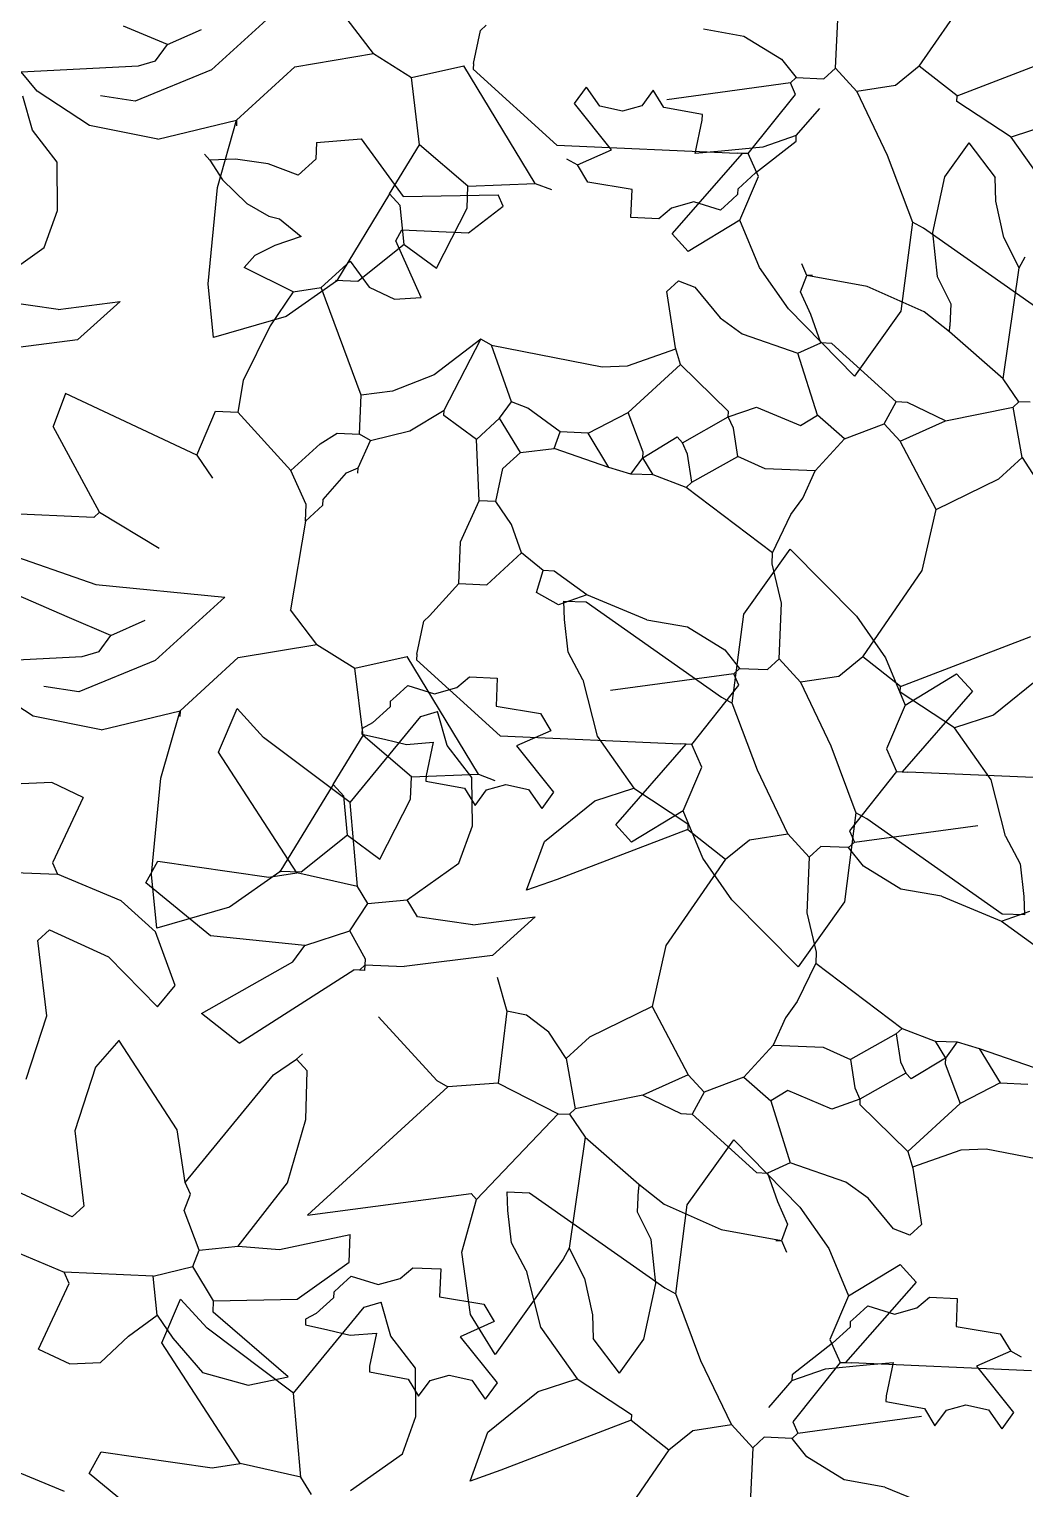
# Model space of a CAD drawing. Header units: inches. Extents: x 2013 to 15569, y -2551 to 2524.
# Drawn here: x 12823.9 to 12880.9, y 1280.2 to 1363.7 of the extents above; entities that cross this region are included whole.
import ezdxf

# ---------------------------------------------------------------- set-up
doc = ezdxf.new("R2010")
doc.units = ezdxf.units.IN
doc.header["$MEASUREMENT"] = 0
doc.layers.add('VERDE_siepe', color=96, linetype='Continuous')

msp = doc.modelspace()

# ---------------------------------------------------------------- linework, layer by layer
at = {"layer": 'VERDE_siepe'}
for p, q in [((12874.845, 1361.607), (12878.254, 1366.565)), ((12838.322, 1365.034), (12834.332, 1361.399)), ((12870.052, 1361.496), (12870.191, 1364.682)), ((12831.806, 1362.844), (12829.299, 1363.911)), ((12831.806, 1362.844), (12833.759, 1363.717)), ((12843.595, 1362.33), (12842.085, 1364.311)), ((12849.316, 1361.762), (12849.718, 1363.66)), ((12849.718, 1363.66), (12850.05, 1363.964)), ((12862.489, 1363.741), (12864.806, 1363.334)), ((12831.128, 1361.916), (12831.806, 1362.844)), ((12864.806, 1363.334), (12866.947, 1362.013)), ((12877.007, 1359.916), (12884.473, 1362.782)), ((12830.158, 1361.64), (12831.128, 1361.916)), ((12839.092, 1361.569), (12843.595, 1362.33)), ((12843.595, 1362.33), (12845.769, 1360.959)), ((12866.947, 1362.013), (12867.795, 1360.956)), ((12823.439, 1361.294), (12830.158, 1361.64)), ((12824.358, 1360.184), (12823.439, 1361.294)), ((12834.332, 1361.399), (12829.968, 1359.616)), ((12835.768, 1358.522), (12839.092, 1361.569)), ((12845.769, 1360.959), (12848.768, 1361.638)), ((12852.847, 1354.905), (12848.768, 1361.638)), ((12849.316, 1361.762), (12849.302, 1361.443)), ((12849.302, 1361.443), (12854.092, 1357.084)), ((12869.388, 1360.887), (12870.052, 1361.496)), ((12871.272, 1360.166), (12870.052, 1361.496)), ((12874.845, 1361.607), (12873.477, 1360.499)), ((12877.007, 1359.916), (12874.845, 1361.607)), ((12827.35, 1358.211), (12824.358, 1360.184)), ((12846.24, 1357.108), (12845.769, 1360.959)), ((12855.115, 1359.476), (12855.793, 1360.404)), ((12856.554, 1359.328), (12855.793, 1360.404)), ((12859.616, 1360.237), (12858.954, 1359.338)), ((12860.212, 1359.254), (12859.616, 1360.237)), ((12867.463, 1360.651), (12860.397, 1359.682)), ((12867.463, 1360.651), (12867.795, 1360.956)), ((12867.753, 1360), (12867.463, 1360.651)), ((12867.795, 1360.956), (12869.388, 1360.887)), ((12873.477, 1360.499), (12871.272, 1360.166)), ((12824.084, 1357.956), (12823.531, 1359.895)), ((12829.968, 1359.616), (12827.968, 1359.907)), ((12857.233, 1356.83), (12855.115, 1359.476)), ((12858.954, 1359.338), (12857.85, 1359.043)), ((12865.051, 1356.607), (12867.753, 1360)), ((12871.272, 1360.166), (12873.011, 1356.527)), ((12876.993, 1359.598), (12877.007, 1359.916)), ((12880.095, 1357.547), (12876.993, 1359.598)), ((12831.251, 1357.442), (12835.768, 1358.522)), ((12834.671, 1354.667), (12835.768, 1358.522)), ((12835.768, 1358.522), (12835.754, 1358.203)), ((12857.85, 1359.043), (12856.554, 1359.328)), ((12862.428, 1358.838), (12860.212, 1359.254)), ((12862.013, 1356.621), (12862.414, 1358.519)), ((12862.414, 1358.519), (12862.428, 1358.838)), ((12867.803, 1357.646), (12869.147, 1359.183)), ((12825.496, 1356.125), (12824.084, 1357.956)), ((12831.251, 1357.442), (12827.35, 1358.211)), ((12882.322, 1358.271), (12880.095, 1357.547)), ((12840.333, 1357.248), (12840.291, 1356.292)), ((12840.333, 1357.248), (12842.896, 1357.455)), ((12842.896, 1357.455), (12845.306, 1354.158)), ((12844.522, 1354.31), (12846.24, 1357.108)), ((12849.01, 1354.752), (12846.24, 1357.108)), ((12854.092, 1357.084), (12864.415, 1356.634)), ((12855.28, 1355.957), (12857.233, 1356.83)), ((12865.886, 1356.979), (12863.53, 1356.739)), ((12865.476, 1355.513), (12867.789, 1357.327)), ((12867.803, 1357.646), (12865.886, 1356.979)), ((12867.789, 1357.327), (12867.803, 1357.646)), ((12877.68, 1357.215), (12876.281, 1355.269)), ((12877.68, 1357.215), (12879.19, 1355.235)), ((12882.2, 1354.582), (12880.095, 1357.547)), ((12825.522, 1353.36), (12825.496, 1356.125)), ((12834.224, 1356.237), (12833.92, 1356.57)), ((12835.706, 1356.294), (12834.224, 1356.237)), ((12834.224, 1356.237), (12834.95, 1355.099)), ((12837.571, 1356.029), (12835.706, 1356.294)), ((12839.294, 1355.378), (12837.571, 1356.029)), ((12840.291, 1356.292), (12839.294, 1355.378)), ((12854.656, 1356.304), (12855.28, 1355.957)), ((12860.701, 1352.008), (12864.733, 1356.621)), ((12863.53, 1356.739), (12862.013, 1356.621)), ((12864.733, 1356.621), (12864.415, 1356.634)), ((12865.051, 1356.607), (12864.733, 1356.621)), ((12865.633, 1355.305), (12865.051, 1356.607)), ((12873.011, 1356.527), (12874.457, 1352.685)), ((12855.876, 1354.974), (12855.28, 1355.957)), ((12864.478, 1354.599), (12865.476, 1355.513)), ((12864.566, 1352.797), (12865.633, 1355.305)), ((12876.281, 1355.269), (12875.597, 1352.099)), ((12879.22, 1353.884), (12879.19, 1355.235)), ((12834.138, 1349.162), (12834.671, 1354.667)), ((12834.95, 1355.099), (12836.357, 1353.748)), ((12848.955, 1353.478), (12849.01, 1354.752)), ((12849.01, 1354.752), (12852.847, 1354.905)), ((12852.847, 1354.905), (12853.789, 1354.544)), ((12858.41, 1354.544), (12855.876, 1354.974)), ((12858.341, 1352.951), (12858.41, 1354.544)), ((12864.464, 1354.28), (12864.478, 1354.599)), ((12836.357, 1353.748), (12837.615, 1353.017)), ((12844.522, 1354.31), (12841.474, 1349.302)), ((12845.131, 1353.645), (12844.522, 1354.31)), ((12845.353, 1351.401), (12845.131, 1353.645)), ((12845.306, 1354.158), (12850.736, 1354.24)), ((12849.046, 1352.08), (12851.027, 1353.59)), ((12851.027, 1353.59), (12850.736, 1354.24)), ((12860.662, 1353.493), (12859.934, 1352.881)), ((12861.931, 1353.838), (12860.662, 1353.493)), ((12863.467, 1353.366), (12861.931, 1353.838)), ((12864.131, 1353.976), (12863.467, 1353.366)), ((12864.131, 1353.976), (12864.464, 1354.28)), ((12879.675, 1351.807), (12879.22, 1353.884)), ((12824.748, 1351.224), (12825.522, 1353.36)), ((12837.615, 1353.017), (12838.227, 1352.87)), ((12838.227, 1352.87), (12839.46, 1351.859)), ((12847.209, 1350.042), (12848.955, 1353.478)), ((12859.934, 1352.881), (12858.341, 1352.951)), ((12864.566, 1352.797), (12861.615, 1351.011)), ((12865.694, 1350.089), (12864.566, 1352.797)), ((12874.457, 1352.685), (12873.794, 1347.586)), ((12875.08, 1352.339), (12874.457, 1352.685)), ((12839.46, 1351.859), (12837.953, 1351.344)), ((12844.876, 1351.623), (12845.223, 1352.246)), ((12845.223, 1352.246), (12849.046, 1352.08)), ((12861.615, 1351.011), (12860.701, 1352.008)), ((12882.822, 1346.895), (12875.08, 1352.339)), ((12875.597, 1352.099), (12875.869, 1349.574)), ((12821.784, 1349.119), (12824.748, 1351.224)), ((12837.953, 1351.344), (12836.814, 1350.779)), ((12845.353, 1351.401), (12842.706, 1349.281)), ((12846.33, 1348.367), (12844.876, 1351.623)), ((12845.353, 1351.401), (12847.209, 1350.042)), ((12880.561, 1350.067), (12879.675, 1351.807)), ((12836.814, 1350.779), (12836.19, 1350.086)), ((12840.609, 1348.936), (12842.272, 1350.46)), ((12842.272, 1350.46), (12843.36, 1348.958)), ((12868.412, 1349.639), (12868.121, 1350.29)), ((12880.561, 1350.067), (12880.907, 1350.69)), ((12839.002, 1348.687), (12836.19, 1350.086)), ((12842.706, 1349.281), (12841.432, 1349.337)), ((12860.391, 1348.712), (12861.056, 1349.322)), ((12861.056, 1349.322), (12861.997, 1348.961)), ((12867.35, 1347.714), (12865.694, 1350.089)), ((12868.052, 1348.697), (12868.412, 1349.639)), ((12868.73, 1349.625), (12868.412, 1349.639)), ((12871.864, 1349.006), (12868.412, 1349.639)), ((12875.869, 1349.574), (12876.64, 1348.004)), ((12879.645, 1343.723), (12880.561, 1350.067)), ((12834.443, 1346.077), (12834.138, 1349.162)), ((12839.002, 1348.687), (12837.694, 1346.748)), ((12841.474, 1349.302), (12838.6, 1347.278)), ((12839.002, 1348.687), (12840.609, 1348.936)), ((12842.895, 1342.771), (12840.609, 1348.936)), ((12843.36, 1348.958), (12844.797, 1348.281)), ((12860.889, 1345.499), (12860.391, 1348.712)), ((12861.997, 1348.961), (12863.442, 1347.202)), ((12868.633, 1347.395), (12868.052, 1348.697)), ((12875.126, 1347.55), (12871.864, 1349.006)), ((12825.551, 1347.677), (12822.379, 1348.135)), ((12825.551, 1347.677), (12829.106, 1348.136)), ((12829.106, 1348.136), (12826.665, 1345.939)), ((12844.797, 1348.281), (12846.33, 1348.367)), ((12871.139, 1343.863), (12867.35, 1347.714)), ((12876.64, 1348.004), (12876.585, 1346.729)), ((12838.6, 1347.278), (12834.443, 1346.077)), ((12863.442, 1347.202), (12864.711, 1346.29)), ((12869.201, 1345.774), (12868.633, 1347.395)), ((12873.794, 1347.586), (12871.139, 1343.863)), ((12876.571, 1346.41), (12875.126, 1347.55)), ((12837.694, 1346.748), (12836.15, 1343.621)), ((12849.738, 1345.985), (12847.07, 1343.944)), ((12847.646, 1341.926), (12849.738, 1345.985)), ((12850.361, 1345.638), (12849.738, 1345.985)), ((12864.711, 1346.29), (12867.899, 1345.193)), ((12876.571, 1346.41), (12876.585, 1346.729)), ((12879.645, 1343.723), (12876.571, 1346.41)), ((12826.665, 1345.939), (12821.617, 1345.296)), ((12850.361, 1345.638), (12856.692, 1344.404)), ((12851.497, 1342.396), (12850.361, 1345.638)), ((12858.142, 1344.463), (12860.91, 1345.427)), ((12861.166, 1344.529), (12860.889, 1345.499)), ((12867.899, 1345.193), (12869.201, 1345.774)), ((12869.02, 1341.632), (12867.899, 1345.193)), ((12869.838, 1345.746), (12869.201, 1345.774)), ((12873.523, 1342.394), (12869.838, 1345.746)), ((12856.692, 1344.404), (12858.142, 1344.463)), ((12858.174, 1341.786), (12861.166, 1344.529)), ((12863.923, 1341.855), (12861.166, 1344.529)), ((12836.15, 1343.621), (12835.829, 1341.803)), ((12847.07, 1343.944), (12844.684, 1343.004)), ((12880.545, 1342.406), (12879.645, 1343.723)), ((12825.98, 1342.87), (12825.26, 1340.986)), ((12833.488, 1339.351), (12825.98, 1342.87)), ((12842.797, 1340.542), (12842.895, 1342.771)), ((12844.684, 1343.004), (12842.895, 1342.771)), ((12833.488, 1339.351), (12834.555, 1341.859)), ((12834.555, 1341.859), (12835.829, 1341.803)), ((12838.877, 1338.477), (12835.829, 1341.803)), ((12845.679, 1340.735), (12847.646, 1341.926)), ((12847.632, 1341.607), (12847.646, 1341.926)), ((12850.818, 1341.468), (12851.497, 1342.396)), ((12852.439, 1342.036), (12851.497, 1342.396)), ((12854.295, 1340.678), (12852.439, 1342.036)), ((12855.887, 1340.609), (12858.174, 1341.786)), ((12859.032, 1339.514), (12858.174, 1341.786)), ((12863.909, 1341.536), (12865.529, 1342.103)), ((12863.909, 1341.536), (12863.923, 1341.855)), ((12865.529, 1342.103), (12868.036, 1341.037)), ((12872.829, 1341.147), (12873.523, 1342.394)), ((12874.159, 1342.366), (12873.523, 1342.394)), ((12876.348, 1341.313), (12874.159, 1342.366)), ((12876.348, 1341.313), (12880.213, 1342.102)), ((12880.213, 1342.102), (12880.545, 1342.406)), ((12880.725, 1339.207), (12880.213, 1342.102)), ((12881.183, 1342.379), (12880.545, 1342.406)), ((12827.919, 1336.082), (12825.26, 1340.986)), ((12849.488, 1340.25), (12847.632, 1341.607)), ((12849.488, 1340.25), (12850.818, 1341.468)), ((12852.009, 1339.501), (12850.818, 1341.468)), ((12861.29, 1340.054), (12863.909, 1341.536)), ((12864.199, 1340.885), (12863.909, 1341.536)), ((12868.036, 1341.037), (12869.02, 1341.632)), ((12870.558, 1340.289), (12869.02, 1341.632)), ((12870.558, 1340.289), (12872.829, 1341.147)), ((12873.744, 1340.15), (12872.829, 1341.147)), ((12873.744, 1340.15), (12876.348, 1341.313)), ((12840.539, 1340.001), (12841.522, 1340.597)), ((12841.522, 1340.597), (12842.797, 1340.542)), ((12842.714, 1338.63), (12843.42, 1340.195)), ((12843.42, 1340.195), (12842.797, 1340.542)), ((12843.42, 1340.195), (12845.679, 1340.735)), ((12849.654, 1336.731), (12849.488, 1340.25)), ((12853.934, 1339.736), (12854.295, 1340.678)), ((12855.887, 1340.609), (12854.295, 1340.678)), ((12857.079, 1338.641), (12855.887, 1340.609)), ((12859.019, 1339.196), (12860.986, 1340.386)), ((12860.986, 1340.386), (12861.29, 1340.054)), ((12864.448, 1339.278), (12864.199, 1340.885)), ((12868.881, 1338.447), (12870.558, 1340.289)), ((12875.807, 1336.229), (12873.744, 1340.15)), ((12833.488, 1339.351), (12834.388, 1338.035)), ((12838.877, 1338.477), (12840.539, 1340.001)), ((12851.011, 1338.587), (12852.009, 1339.501)), ((12852.009, 1339.501), (12853.934, 1339.736)), ((12857.079, 1338.641), (12853.934, 1339.736)), ((12859.019, 1339.196), (12859.032, 1339.514)), ((12861.581, 1339.403), (12861.29, 1340.054)), ((12861.83, 1337.796), (12861.581, 1339.403)), ((12839.749, 1336.524), (12838.877, 1338.477)), ((12842.063, 1338.338), (12842.714, 1338.63)), ((12842.7, 1338.311), (12842.714, 1338.63)), ((12850.609, 1336.689), (12851.011, 1338.587)), ((12858.339, 1338.267), (12857.079, 1338.641)), ((12858.339, 1338.267), (12859.019, 1339.196)), ((12859.613, 1338.212), (12859.019, 1339.196)), ((12861.83, 1337.796), (12864.448, 1339.278)), ((12866.014, 1338.572), (12864.448, 1339.278)), ((12868.881, 1338.447), (12866.014, 1338.572)), ((12868.174, 1336.881), (12868.881, 1338.447)), ((12879.395, 1337.988), (12880.725, 1339.207)), ((12880.725, 1339.207), (12881.714, 1337.704)), ((12840.719, 1336.802), (12842.063, 1338.338)), ((12859.613, 1338.212), (12858.339, 1338.267)), ((12861.497, 1337.491), (12859.613, 1338.212)), ((12861.497, 1337.491), (12861.83, 1337.796)), ((12875.807, 1336.229), (12879.395, 1337.988)), ((12840.705, 1336.482), (12840.719, 1336.802)), ((12866.443, 1333.765), (12861.497, 1337.491)), ((12867.496, 1335.953), (12868.174, 1336.881)), ((12827.586, 1335.778), (12822.489, 1336)), ((12827.919, 1336.082), (12827.586, 1335.778)), ((12827.919, 1336.082), (12831.34, 1334.018)), ((12839.708, 1335.568), (12839.749, 1336.524)), ((12839.708, 1335.568), (12840.705, 1336.482)), ((12848.588, 1334.387), (12849.654, 1336.731)), ((12850.609, 1336.689), (12849.654, 1336.731)), ((12851.51, 1335.373), (12850.609, 1336.689)), ((12866.443, 1333.765), (12867.496, 1335.953)), ((12875.017, 1332.752), (12875.807, 1336.229)), ((12839.708, 1335.568), (12838.848, 1330.499)), ((12852.078, 1333.752), (12851.51, 1335.373)), ((12848.489, 1331.993), (12848.588, 1334.387)), ((12822.34, 1333.818), (12827.714, 1331.951)), ((12850.083, 1331.924), (12852.078, 1333.752)), ((12853.31, 1332.741), (12852.078, 1333.752)), ((12864.801, 1330.251), (12867.456, 1333.974)), ((12866.415, 1333.127), (12866.443, 1333.765)), ((12867.456, 1333.974), (12871.245, 1330.123)), ((12852.936, 1331.481), (12853.31, 1332.741)), ((12853.948, 1332.713), (12853.31, 1332.741)), ((12855.804, 1331.356), (12853.948, 1332.713)), ((12866.954, 1330.87), (12866.415, 1333.127)), ((12871.609, 1327.794), (12875.017, 1332.752)), ((12826.062, 1330.098), (12821.989, 1331.872)), ((12827.714, 1331.951), (12835.085, 1331.222)), ((12846.813, 1330.151), (12848.489, 1331.993)), ((12848.489, 1331.993), (12850.083, 1331.924)), ((12835.085, 1331.222), (12831.095, 1327.586)), ((12854.183, 1330.788), (12852.936, 1331.481)), ((12855.804, 1331.356), (12854.183, 1330.788)), ((12854.498, 1330.998), (12855.773, 1330.942)), ((12854.527, 1329.931), (12854.498, 1330.998)), ((12855.773, 1330.942), (12863.515, 1325.498)), ((12859.252, 1329.928), (12855.804, 1331.356)), ((12828.569, 1329.031), (12826.062, 1330.098)), ((12840.358, 1328.517), (12838.848, 1330.499)), ((12846.481, 1329.847), (12846.813, 1330.151)), ((12864.139, 1325.152), (12864.801, 1330.251)), ((12866.815, 1327.683), (12866.954, 1330.87)), ((12871.245, 1330.123), (12872.901, 1327.748)), ((12828.569, 1329.031), (12830.522, 1329.904)), ((12846.079, 1327.949), (12846.481, 1329.847)), ((12854.739, 1328.079), (12854.527, 1329.931)), ((12859.252, 1329.928), (12861.569, 1329.522)), ((12861.569, 1329.522), (12863.71, 1328.2)), ((12827.891, 1328.103), (12828.569, 1329.031)), ((12835.855, 1327.756), (12840.358, 1328.517)), ((12840.358, 1328.517), (12842.532, 1327.146)), ((12873.77, 1326.103), (12881.236, 1328.969)), ((12820.202, 1327.481), (12826.921, 1327.827)), ((12831.095, 1327.586), (12826.731, 1325.803)), ((12826.921, 1327.827), (12827.891, 1328.103)), ((12832.531, 1324.709), (12835.855, 1327.756)), ((12842.532, 1327.146), (12845.531, 1327.825)), ((12849.611, 1321.092), (12845.531, 1327.825)), ((12846.079, 1327.949), (12846.065, 1327.63)), ((12846.065, 1327.63), (12850.855, 1323.272)), ((12855.578, 1326.483), (12854.739, 1328.079)), ((12863.71, 1328.2), (12864.558, 1327.143)), ((12866.151, 1327.074), (12866.815, 1327.683)), ((12868.035, 1326.353), (12866.815, 1327.683)), ((12871.609, 1327.794), (12870.24, 1326.686)), ((12873.77, 1326.103), (12871.609, 1327.794)), ((12872.901, 1327.748), (12874.029, 1325.039)), ((12843.003, 1323.295), (12842.532, 1327.146)), ((12864.226, 1326.838), (12857.16, 1325.87)), ((12864.226, 1326.838), (12864.558, 1327.143)), ((12864.516, 1326.188), (12864.226, 1326.838)), ((12864.558, 1327.143), (12866.151, 1327.074)), ((12874.029, 1325.039), (12876.98, 1326.826)), ((12876.98, 1326.826), (12877.894, 1325.829)), ((12881.972, 1326.789), (12879.085, 1324.458)), ((12824.113, 1324.398), (12821.121, 1326.371)), ((12826.731, 1325.803), (12824.731, 1326.095)), ((12844.897, 1325.555), (12845.562, 1326.165)), ((12845.562, 1326.165), (12847.097, 1325.694)), ((12847.097, 1325.694), (12848.366, 1326.038)), ((12848.366, 1326.038), (12849.094, 1326.65)), ((12849.094, 1326.65), (12850.688, 1326.58)), ((12850.688, 1326.58), (12850.618, 1324.987)), ((12855.578, 1326.483), (12856.395, 1323.254)), ((12861.814, 1322.794), (12864.516, 1326.188)), ((12870.24, 1326.686), (12868.035, 1326.353)), ((12868.035, 1326.353), (12869.774, 1322.714)), ((12873.756, 1325.785), (12873.77, 1326.103)), ((12844.564, 1325.251), (12844.55, 1324.933)), ((12844.897, 1325.555), (12844.564, 1325.251)), ((12863.515, 1325.498), (12864.139, 1325.152)), ((12865.584, 1321.31), (12864.139, 1325.152)), ((12876.858, 1323.734), (12873.756, 1325.785)), ((12877.894, 1325.829), (12873.862, 1321.216)), ((12828.014, 1323.629), (12824.113, 1324.398)), ((12828.014, 1323.629), (12832.531, 1324.709)), ((12831.434, 1320.854), (12832.531, 1324.709)), ((12832.531, 1324.709), (12832.517, 1324.39)), ((12834.721, 1322.347), (12835.788, 1324.854)), ((12837.311, 1323.192), (12835.788, 1324.854)), ((12842.257, 1319.464), (12846.302, 1324.396)), ((12844.55, 1324.933), (12843.553, 1324.019)), ((12846.302, 1324.396), (12847.272, 1324.673)), ((12847.825, 1322.733), (12847.272, 1324.673)), ((12850.618, 1324.987), (12853.153, 1324.558)), ((12853.153, 1324.558), (12853.748, 1323.574)), ((12874.029, 1325.039), (12872.962, 1322.532)), ((12879.085, 1324.458), (12876.858, 1323.734)), ((12842.951, 1323.7), (12842.937, 1323.38)), ((12843.553, 1324.019), (12842.951, 1323.7)), ((12853.748, 1323.574), (12851.795, 1322.702)), ((12878.963, 1320.77), (12876.858, 1323.734)), ((12842.257, 1319.464), (12837.311, 1323.192)), ((12841.285, 1320.497), (12843.003, 1323.295)), ((12842.937, 1323.38), (12844.233, 1323.097)), ((12845.773, 1320.939), (12843.003, 1323.295)), ((12844.233, 1323.097), (12845.498, 1322.793)), ((12845.498, 1322.793), (12847.016, 1322.91)), ((12847.016, 1322.91), (12846.614, 1321.012)), ((12849.237, 1320.902), (12847.825, 1322.733)), ((12850.855, 1323.272), (12861.178, 1322.822)), ((12851.795, 1322.702), (12853.914, 1320.055)), ((12856.395, 1323.254), (12858.5, 1320.29)), ((12857.464, 1318.195), (12861.496, 1322.808)), ((12861.496, 1322.808), (12861.178, 1322.822)), ((12861.814, 1322.794), (12861.496, 1322.808)), ((12862.396, 1321.492), (12861.814, 1322.794)), ((12869.774, 1322.714), (12871.22, 1318.872)), ((12839.209, 1315.448), (12834.721, 1322.347)), ((12872.962, 1322.532), (12873.544, 1321.23)), ((12845.718, 1319.665), (12845.773, 1320.939)), ((12845.773, 1320.939), (12849.611, 1321.092)), ((12846.614, 1321.012), (12846.6, 1320.693)), ((12849.263, 1318.137), (12849.237, 1320.902)), ((12849.611, 1321.092), (12850.552, 1320.731)), ((12861.329, 1318.984), (12862.396, 1321.492)), ((12867.323, 1317.671), (12865.584, 1321.31)), ((12873.544, 1321.23), (12870.842, 1317.836)), ((12873.544, 1321.23), (12873.862, 1321.216)), ((12873.862, 1321.216), (12874.181, 1321.202)), ((12884.503, 1320.752), (12874.181, 1321.202)), ((12825.193, 1320.606), (12823.431, 1320.529)), ((12826.979, 1319.758), (12825.193, 1320.606)), ((12830.901, 1315.349), (12831.434, 1320.854)), ((12841.285, 1320.497), (12838.237, 1315.49)), ((12841.895, 1319.832), (12841.285, 1320.497)), ((12846.6, 1320.693), (12848.817, 1320.278)), ((12848.817, 1320.278), (12849.412, 1319.294)), ((12849.412, 1319.294), (12850.075, 1320.194)), ((12850.075, 1320.194), (12851.178, 1320.488)), ((12851.178, 1320.488), (12852.474, 1320.203)), ((12852.474, 1320.203), (12853.236, 1319.127)), ((12856.273, 1319.566), (12858.5, 1320.29)), ((12858.5, 1320.29), (12861.602, 1318.239)), ((12879.78, 1317.541), (12878.963, 1320.77)), ((12826.979, 1319.758), (12825.218, 1316.004)), ((12842.116, 1317.588), (12841.895, 1319.832)), ((12842.685, 1314.658), (12842.257, 1319.464)), ((12843.972, 1316.23), (12845.718, 1319.665)), ((12853.914, 1320.055), (12853.236, 1319.127)), ((12853.387, 1317.235), (12856.273, 1319.566)), ((12861.329, 1318.984), (12858.378, 1317.198)), ((12862.457, 1316.276), (12861.329, 1318.984)), ((12871.22, 1318.872), (12870.557, 1313.773)), ((12871.843, 1318.526), (12871.22, 1318.872)), ((12879.585, 1313.082), (12871.843, 1318.526)), ((12842.116, 1317.588), (12839.469, 1315.468)), ((12842.116, 1317.588), (12843.972, 1316.23)), ((12848.489, 1316.001), (12849.263, 1318.137)), ((12861.588, 1317.921), (12854.122, 1315.054)), ((12858.378, 1317.198), (12857.464, 1318.195)), ((12861.602, 1318.239), (12861.588, 1317.921)), ((12861.588, 1317.921), (12863.75, 1316.23)), ((12865.118, 1317.337), (12867.323, 1317.671)), ((12867.323, 1317.671), (12868.543, 1316.341)), ((12870.842, 1317.836), (12871.133, 1317.186)), ((12871.133, 1317.186), (12878.198, 1318.154)), ((12852.365, 1314.439), (12853.387, 1317.235)), ((12863.75, 1316.23), (12865.118, 1317.337)), ((12869.207, 1316.95), (12868.543, 1316.341)), ((12870.8, 1316.88), (12869.207, 1316.95)), ((12871.133, 1317.186), (12870.8, 1316.88)), ((12871.648, 1315.824), (12870.8, 1316.88)), ((12879.78, 1317.541), (12880.619, 1315.945)), ((12825.218, 1316.004), (12825.509, 1315.353)), ((12830.565, 1314.867), (12831.257, 1316.113)), ((12831.257, 1316.113), (12837.601, 1315.199)), ((12845.525, 1313.896), (12848.489, 1316.001)), ((12863.75, 1316.23), (12860.341, 1311.272)), ((12864.113, 1313.901), (12862.457, 1316.276)), ((12868.543, 1316.341), (12868.404, 1313.154)), ((12880.619, 1315.945), (12880.832, 1314.093)), ((12820.412, 1315.576), (12825.509, 1315.353)), ((12829.148, 1313.83), (12825.509, 1315.353)), ((12831.206, 1312.264), (12830.901, 1315.349)), ((12838.237, 1315.49), (12835.363, 1313.465)), ((12837.601, 1315.199), (12839.209, 1315.448)), ((12839.469, 1315.468), (12838.195, 1315.524)), ((12842.685, 1314.658), (12839.209, 1315.448)), ((12854.122, 1315.054), (12852.365, 1314.439)), ((12873.789, 1314.502), (12871.648, 1315.824)), ((12834.263, 1311.833), (12830.565, 1314.867)), ((12843.281, 1313.674), (12842.685, 1314.658)), ((12876.106, 1314.096), (12873.789, 1314.502)), ((12831.123, 1312.055), (12829.148, 1313.83)), ((12835.363, 1313.465), (12831.206, 1312.264)), ((12842.255, 1312.123), (12843.281, 1313.674)), ((12843.281, 1313.674), (12845.525, 1313.896)), ((12846.12, 1312.912), (12845.525, 1313.896)), ((12867.903, 1310.05), (12864.113, 1313.901)), ((12870.557, 1313.773), (12867.903, 1310.05)), ((12876.106, 1314.096), (12879.554, 1312.668)), ((12880.832, 1314.093), (12880.86, 1313.026)), ((12849.292, 1312.454), (12846.12, 1312.912)), ((12849.292, 1312.454), (12852.847, 1312.913)), ((12852.847, 1312.913), (12850.406, 1310.716)), ((12868.404, 1313.154), (12868.943, 1310.897)), ((12879.554, 1312.668), (12881.175, 1313.236)), ((12879.554, 1312.668), (12881.41, 1311.311)), ((12880.86, 1313.026), (12879.585, 1313.082)), ((12825.052, 1312.181), (12824.386, 1311.572)), ((12825.052, 1312.181), (12828.423, 1310.637)), ((12832.255, 1308.994), (12831.123, 1312.055)), ((12839.665, 1311.279), (12834.263, 1311.833)), ((12839.665, 1311.279), (12842.255, 1312.123)), ((12843.142, 1310.488), (12842.255, 1312.123)), ((12824.904, 1307.258), (12824.386, 1311.572)), ((12838.986, 1310.351), (12839.665, 1311.279)), ((12860.341, 1311.272), (12859.551, 1307.794)), ((12868.943, 1310.897), (12868.915, 1310.259)), ((12828.423, 1310.637), (12831.244, 1307.761)), ((12833.749, 1307.386), (12838.986, 1310.351)), ((12842.796, 1309.865), (12843.128, 1310.17)), ((12843.114, 1309.851), (12843.128, 1310.17)), ((12843.128, 1310.17), (12843.142, 1310.488)), ((12843.128, 1310.17), (12845.358, 1310.073)), ((12850.406, 1310.716), (12845.358, 1310.073)), ((12868.915, 1310.259), (12867.862, 1308.071)), ((12868.915, 1310.259), (12873.861, 1306.533)), ((12835.911, 1305.696), (12842.476, 1309.878)), ((12842.796, 1309.865), (12842.476, 1309.878)), ((12843.114, 1309.851), (12842.796, 1309.865)), ((12850.685, 1309.459), (12851.239, 1307.519)), ((12831.244, 1307.761), (12832.255, 1308.994)), ((12859.551, 1307.794), (12855.963, 1306.036)), ((12859.551, 1307.794), (12861.614, 1303.874)), ((12867.862, 1308.071), (12867.184, 1307.143)), ((12823.721, 1303.62), (12824.904, 1307.258)), ((12835.911, 1305.696), (12833.749, 1307.386)), ((12843.883, 1307.201), (12847.236, 1303.543)), ((12851.239, 1307.519), (12850.741, 1303.39)), ((12852.367, 1307.297), (12851.239, 1307.519)), ((12853.644, 1306.32), (12852.367, 1307.297)), ((12867.184, 1307.143), (12866.477, 1305.577)), ((12854.633, 1304.817), (12853.644, 1306.32)), ((12855.963, 1306.036), (12854.633, 1304.817)), ((12873.528, 1306.227), (12870.91, 1304.746)), ((12873.861, 1306.533), (12873.528, 1306.227)), ((12873.528, 1306.227), (12873.777, 1304.621)), ((12873.861, 1306.533), (12875.745, 1305.812)), ((12829.031, 1305.851), (12827.688, 1304.314)), ((12832.37, 1300.728), (12829.032, 1305.852)), ((12839.199, 1304.77), (12839.531, 1305.075)), ((12866.477, 1305.577), (12864.8, 1303.735)), ((12866.477, 1305.577), (12869.344, 1305.452)), ((12869.344, 1305.452), (12870.91, 1304.746)), ((12875.745, 1305.812), (12876.34, 1304.828)), ((12875.745, 1305.812), (12877.019, 1305.756)), ((12877.019, 1305.756), (12876.34, 1304.828)), ((12877.019, 1305.756), (12878.279, 1305.383)), ((12878.279, 1305.383), (12881.424, 1304.288)), ((12878.279, 1305.383), (12879.471, 1303.415)), ((12827.688, 1304.314), (12826.505, 1300.676)), ((12837.884, 1303.87), (12839.199, 1304.77)), ((12839.809, 1304.105), (12839.199, 1304.77)), ((12854.633, 1304.817), (12855.145, 1301.922)), ((12870.91, 1304.746), (12871.159, 1303.139)), ((12873.777, 1304.621), (12874.068, 1303.97)), ((12876.34, 1304.828), (12874.372, 1303.638)), ((12876.34, 1304.828), (12876.326, 1304.51)), ((12876.326, 1304.51), (12877.184, 1302.237)), ((12832.827, 1297.706), (12837.884, 1303.87)), ((12839.726, 1301.328), (12839.809, 1304.105)), ((12847.236, 1303.543), (12847.859, 1303.197)), ((12850.741, 1303.39), (12847.859, 1303.197)), ((12850.741, 1303.39), (12854.175, 1301.645)), ((12861.614, 1303.874), (12859.01, 1302.711)), ((12861.614, 1303.874), (12862.529, 1302.876)), ((12864.8, 1303.735), (12862.529, 1302.876)), ((12864.8, 1303.735), (12866.338, 1302.391)), ((12874.068, 1303.97), (12871.449, 1302.488)), ((12874.372, 1303.638), (12874.068, 1303.97)), ((12879.471, 1303.415), (12877.184, 1302.237)), ((12879.471, 1303.415), (12881.063, 1303.346)), ((12847.859, 1303.197), (12839.832, 1295.841)), ((12859.01, 1302.711), (12855.145, 1301.922)), ((12859.01, 1302.711), (12861.199, 1301.658)), ((12862.529, 1302.876), (12861.836, 1301.63)), ((12867.322, 1302.987), (12866.338, 1302.391)), ((12869.829, 1301.92), (12867.322, 1302.987)), ((12871.159, 1303.139), (12871.449, 1302.488)), ((12855.145, 1301.922), (12854.813, 1301.617)), ((12866.338, 1302.391), (12867.459, 1298.831)), ((12871.449, 1302.488), (12869.829, 1301.92)), ((12871.449, 1302.488), (12871.435, 1302.169)), ((12871.435, 1302.169), (12874.192, 1299.495)), ((12877.184, 1302.237), (12874.192, 1299.495)), ((12838.687, 1297.688), (12839.726, 1301.328)), ((12854.175, 1301.645), (12849.493, 1296.741)), ((12854.175, 1301.645), (12854.813, 1301.617)), ((12854.813, 1301.617), (12855.713, 1300.301)), ((12861.199, 1301.658), (12861.836, 1301.63)), ((12861.836, 1301.63), (12865.52, 1298.278)), ((12826.505, 1300.676), (12827.022, 1296.362)), ((12832.826, 1297.706), (12832.37, 1300.728)), ((12855.713, 1300.301), (12854.798, 1293.957)), ((12855.713, 1300.301), (12858.788, 1297.614)), ((12861.564, 1296.438), (12864.219, 1300.161)), ((12864.219, 1300.161), (12868.009, 1296.31)), ((12874.192, 1299.495), (12874.469, 1298.525)), ((12877.216, 1299.561), (12874.448, 1298.596)), ((12878.666, 1299.62), (12877.216, 1299.561)), ((12884.997, 1298.386), (12878.666, 1299.62)), ((12867.459, 1298.831), (12866.157, 1298.25)), ((12870.647, 1297.734), (12867.459, 1298.831)), ((12874.469, 1298.525), (12874.967, 1295.312)), ((12833.117, 1297.054), (12832.827, 1297.706)), ((12835.86, 1294.062), (12838.687, 1297.688)), ((12858.788, 1297.614), (12858.774, 1297.294)), ((12858.788, 1297.614), (12860.232, 1296.474)), ((12865.52, 1298.278), (12866.157, 1298.25)), ((12866.157, 1298.25), (12866.726, 1296.629)), ((12871.916, 1296.822), (12870.647, 1297.734)), ((12826.357, 1295.753), (12822.986, 1297.298)), ((12832.757, 1296.112), (12833.117, 1297.054)), ((12839.832, 1295.841), (12849.188, 1297.075)), ((12848.66, 1293.722), (12849.493, 1296.741)), ((12849.188, 1297.075), (12849.493, 1296.741)), ((12851.261, 1297.185), (12852.536, 1297.129)), ((12851.29, 1296.118), (12851.261, 1297.185)), ((12852.536, 1297.129), (12860.278, 1291.685)), ((12858.718, 1296.02), (12858.774, 1297.294)), ((12873.361, 1295.063), (12871.916, 1296.822)), ((12826.357, 1295.754), (12827.022, 1296.362)), ((12833.616, 1293.841), (12832.757, 1296.112)), ((12851.502, 1294.266), (12851.29, 1296.118)), ((12859.489, 1294.45), (12858.718, 1296.02)), ((12860.232, 1296.474), (12863.495, 1295.018)), ((12860.902, 1291.339), (12861.564, 1296.438)), ((12866.726, 1296.629), (12867.307, 1295.327)), ((12868.009, 1296.31), (12869.664, 1293.935)), ((12863.495, 1295.018), (12866.947, 1294.385)), ((12867.307, 1295.327), (12866.947, 1294.385)), ((12874.303, 1294.702), (12873.361, 1295.063)), ((12874.967, 1295.312), (12874.303, 1294.702)), ((12838.228, 1293.869), (12842.274, 1294.74)), ((12842.204, 1293.148), (12842.274, 1294.74)), ((12852.341, 1292.67), (12851.502, 1294.266)), ((12859.761, 1291.924), (12859.489, 1294.45)), ((12866.628, 1294.399), (12866.947, 1294.385)), ((12866.947, 1294.385), (12867.237, 1293.734)), ((12822.26, 1294.104), (12825.9, 1292.581)), ((12833.255, 1292.899), (12833.616, 1293.841)), ((12833.616, 1293.841), (12835.86, 1294.062)), ((12835.86, 1294.062), (12838.228, 1293.869)), ((12849.159, 1290.159), (12848.66, 1293.722)), ((12854.451, 1293.333), (12850.567, 1287.867)), ((12854.798, 1293.957), (12854.451, 1293.333)), ((12854.798, 1293.957), (12855.684, 1292.216)), ((12869.664, 1293.935), (12870.792, 1291.227)), ((12826.19, 1291.93), (12825.9, 1292.581)), ((12830.997, 1292.359), (12825.9, 1292.581)), ((12830.997, 1292.359), (12833.255, 1292.899)), ((12834.447, 1290.932), (12833.255, 1292.899)), ((12839.239, 1291.042), (12842.204, 1293.148)), ((12845.129, 1292.225), (12845.857, 1292.837)), ((12845.857, 1292.837), (12847.451, 1292.768)), ((12847.451, 1292.768), (12847.381, 1291.174)), ((12852.341, 1292.67), (12853.158, 1289.441)), ((12870.792, 1291.227), (12873.743, 1293.013)), ((12873.743, 1293.013), (12874.657, 1292.016)), ((12824.43, 1288.177), (12826.19, 1291.93)), ((12831.218, 1290.115), (12830.997, 1292.359)), ((12841.66, 1291.743), (12841.327, 1291.438)), ((12841.66, 1291.743), (12842.325, 1292.352)), ((12842.325, 1292.352), (12843.86, 1291.881)), ((12843.86, 1291.881), (12845.129, 1292.225)), ((12855.684, 1292.216), (12856.138, 1290.14)), ((12859.077, 1288.755), (12859.761, 1291.924)), ((12860.278, 1291.685), (12860.902, 1291.339)), ((12874.657, 1292.016), (12870.625, 1287.403)), ((12831.484, 1288.534), (12832.551, 1291.042)), ((12834.074, 1289.379), (12832.551, 1291.042)), ((12834.419, 1290.294), (12834.447, 1290.932)), ((12834.447, 1290.932), (12839.239, 1291.042)), ((12841.313, 1291.12), (12840.316, 1290.206)), ((12841.327, 1291.438), (12841.313, 1291.12)), ((12843.065, 1290.583), (12844.035, 1290.86)), ((12844.588, 1288.92), (12844.035, 1290.86)), ((12847.381, 1291.174), (12849.916, 1290.745)), ((12862.347, 1287.497), (12860.902, 1291.339)), ((12870.792, 1291.227), (12869.725, 1288.719)), ((12874.696, 1290.531), (12875.424, 1291.142)), ((12875.424, 1291.142), (12877.017, 1291.073)), ((12877.017, 1291.073), (12876.948, 1289.48)), ((12829.57, 1288.91), (12831.218, 1290.115)), ((12831.218, 1290.115), (12832.118, 1288.799)), ((12838.726, 1286.596), (12834.419, 1290.294)), ((12839.02, 1285.652), (12843.065, 1290.583)), ((12840.316, 1290.206), (12839.714, 1289.887)), ((12850.567, 1287.867), (12849.159, 1290.159)), ((12849.916, 1290.745), (12850.511, 1289.761)), ((12856.138, 1290.14), (12856.169, 1288.789)), ((12871.227, 1290.048), (12870.894, 1289.744)), ((12871.227, 1290.048), (12871.891, 1290.658)), ((12871.891, 1290.658), (12873.427, 1290.186)), ((12873.427, 1290.186), (12874.696, 1290.531)), ((12839.02, 1285.652), (12834.074, 1289.379)), ((12839.714, 1289.887), (12839.7, 1289.567)), ((12839.7, 1289.567), (12840.996, 1289.284)), ((12840.996, 1289.284), (12842.261, 1288.98)), ((12850.511, 1289.761), (12848.558, 1288.889)), ((12853.158, 1289.441), (12855.263, 1286.477)), ((12870.88, 1289.425), (12869.882, 1288.511)), ((12870.894, 1289.744), (12870.88, 1289.425)), ((12876.948, 1289.48), (12879.482, 1289.05)), ((12827.978, 1287.405), (12829.57, 1288.91)), ((12835.972, 1281.635), (12831.484, 1288.534)), ((12832.118, 1288.799), (12833.817, 1286.844)), ((12842.261, 1288.98), (12843.779, 1289.097)), ((12843.779, 1289.097), (12843.377, 1287.199)), ((12846, 1287.09), (12844.588, 1288.92)), ((12848.558, 1288.889), (12850.677, 1286.242)), ((12857.678, 1286.808), (12856.169, 1288.789)), ((12857.678, 1286.808), (12859.077, 1288.755)), ((12869.882, 1288.511), (12867.569, 1286.697)), ((12869.725, 1288.719), (12870.307, 1287.417)), ((12879.482, 1289.05), (12880.078, 1288.067)), ((12824.43, 1288.177), (12826.216, 1287.329)), ((12864.086, 1283.858), (12862.347, 1287.497)), ((12880.078, 1288.067), (12878.125, 1287.194)), ((12880.702, 1287.72), (12880.078, 1288.067)), ((12826.216, 1287.329), (12827.978, 1287.405)), ((12833.817, 1286.844), (12836.424, 1286.116)), ((12843.377, 1287.199), (12843.364, 1286.88)), ((12843.364, 1286.88), (12845.58, 1286.465)), ((12846.026, 1284.324), (12846, 1287.09)), ((12846.838, 1286.381), (12847.941, 1286.676)), ((12847.941, 1286.676), (12849.237, 1286.39)), ((12867.555, 1286.378), (12869.473, 1287.045)), ((12867.569, 1286.697), (12867.555, 1286.378)), ((12870.307, 1287.417), (12867.605, 1284.023)), ((12869.473, 1287.045), (12871.828, 1287.285)), ((12870.307, 1287.417), (12870.625, 1287.403)), ((12870.625, 1287.403), (12870.944, 1287.389)), ((12881.266, 1286.939), (12870.944, 1287.389)), ((12871.828, 1287.285), (12873.346, 1287.403)), ((12873.346, 1287.403), (12872.944, 1285.505)), ((12878.125, 1287.194), (12880.243, 1284.548)), ((12836.424, 1286.116), (12838.726, 1286.596)), ((12845.58, 1286.465), (12846.175, 1285.481)), ((12846.175, 1285.481), (12846.838, 1286.381)), ((12849.237, 1286.39), (12849.999, 1285.314)), ((12850.677, 1286.242), (12849.999, 1285.314)), ((12853.036, 1285.753), (12855.263, 1286.477)), ((12855.263, 1286.477), (12858.365, 1284.426)), ((12867.555, 1286.378), (12866.212, 1284.841)), ((12839.448, 1280.845), (12839.02, 1285.652)), ((12850.15, 1283.422), (12853.036, 1285.753)), ((12872.944, 1285.505), (12872.93, 1285.186)), ((12872.93, 1285.186), (12875.146, 1284.77)), ((12876.404, 1284.686), (12877.508, 1284.981)), ((12877.508, 1284.981), (12878.804, 1284.696)), ((12845.252, 1282.188), (12846.026, 1284.324)), ((12858.365, 1284.426), (12858.351, 1284.108)), ((12867.896, 1283.373), (12874.961, 1284.341)), ((12875.146, 1284.77), (12875.742, 1283.786)), ((12875.742, 1283.786), (12876.404, 1284.686)), ((12878.804, 1284.696), (12879.565, 1283.62)), ((12880.243, 1284.548), (12879.565, 1283.62)), ((12849.128, 1280.626), (12850.15, 1283.422)), ((12858.351, 1284.108), (12850.885, 1281.242)), ((12858.351, 1284.108), (12860.513, 1282.417)), ((12860.513, 1282.417), (12861.881, 1283.525)), ((12861.881, 1283.525), (12864.086, 1283.858)), ((12864.086, 1283.858), (12865.306, 1282.528)), ((12867.896, 1283.373), (12867.563, 1283.068)), ((12867.605, 1284.023), (12867.896, 1283.373)), ((12865.306, 1282.528), (12865.167, 1279.341)), ((12865.97, 1283.137), (12865.306, 1282.528)), ((12867.563, 1283.068), (12865.97, 1283.137)), ((12868.411, 1282.011), (12867.563, 1283.068)), ((12827.328, 1281.054), (12828.02, 1282.301)), ((12828.02, 1282.301), (12834.364, 1281.386)), ((12834.364, 1281.386), (12835.972, 1281.635)), ((12839.448, 1280.845), (12835.972, 1281.635)), ((12842.288, 1280.083), (12845.252, 1282.188)), ((12860.513, 1282.417), (12857.104, 1277.459)), ((12870.552, 1280.689), (12868.411, 1282.011)), ((12825.911, 1280.017), (12822.272, 1281.541)), ((12831.026, 1278.02), (12827.328, 1281.054)), ((12840.044, 1279.861), (12839.448, 1280.845)), ((12850.885, 1281.242), (12849.128, 1280.626)), ((12872.869, 1280.283), (12870.552, 1280.689)), ((12872.869, 1280.283), (12876.317, 1278.855))]:
    msp.add_line(p, q, dxfattribs=at)
for centre in [(12854.092, 1357.085), (12850.855, 1323.272)]:
    msp.add_arc(centre, 0.0000399, 227.3475, 267.15048, dxfattribs=at)

doc.saveas('drawing.dxf')
